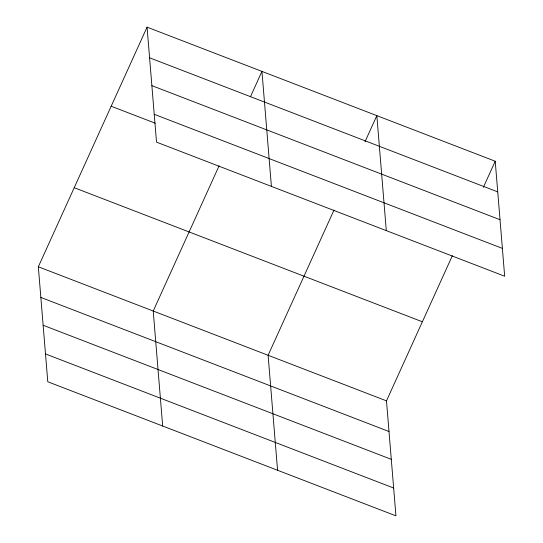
<?xml version="1.0" encoding="UTF-8"?>
<svg xmlns="http://www.w3.org/2000/svg" width="543" height="543" viewBox="0 0 543 543"><rect width="100%" height="100%" fill="white"/><g stroke="black" fill="none" stroke-linecap="round" stroke-linejoin="round"><path stroke-width="0.81" d="M452.36 255.678L386.487 400.863L395.935 515.85L47.784 381.77L38.329 266.783L147.065 27.15L495.216 161.23L504.671 276.217L156.513 142.137L147.065 27.15M219.094 165.846L153.221 311.024L162.676 426.017M250.459 96.735L261.95 71.398L271.405 186.385M333.986 210.093L268.113 355.271L277.568 470.265M364.998 141.743L376.842 115.645L386.297 230.632M483.372 187.335L495.216 161.23M149.583 57.802L497.734 191.889M151.87 85.638L500.028 219.718M154.226 114.308L502.384 248.389M111.179 106.231L155.25 123.2M74.208 187.702L422.366 321.782M38.329 266.783L386.487 400.863M40.847 297.435L389.005 431.515M43.135 325.264L391.293 459.344M45.497 353.941L393.648 488.021"/></g></svg>
